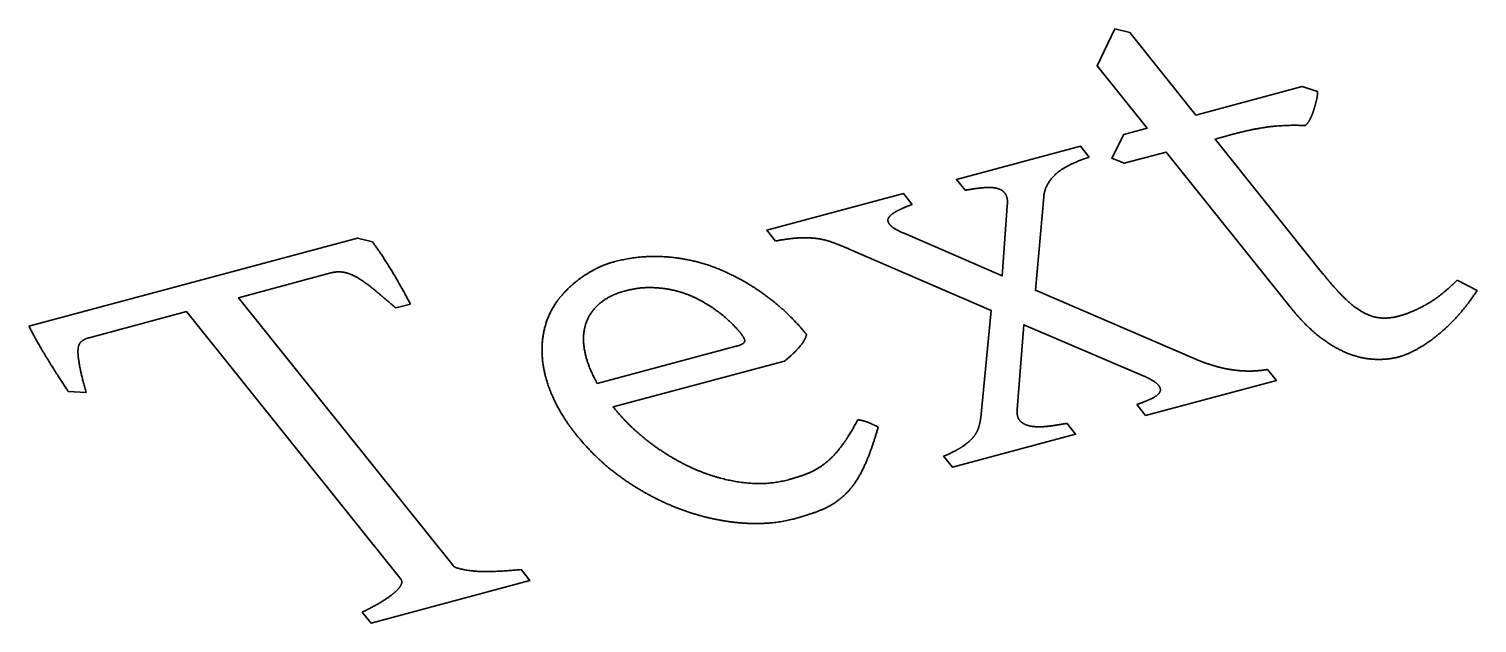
# Model space of a CAD drawing. Extents: x -6.2 to 21.8, y -3.8 to 7.7.
import ezdxf

# ---------------------------------------------------------------- set-up
doc = ezdxf.new("R2010")
doc.units = 0
doc.layers.add('s001-#def-active-grp', color=7, linetype='CONTINUOUS')

msp = doc.modelspace()

# ---------------------------------------------------------------- linework, layer by layer
at = {"layer": 's001-#def-active-grp', "color": 7, "linetype": 'CONTINUOUS', "lineweight": 30, "true_color": 0x000000}
for p, q in [((21.793, 2.605), (21.41, 2.806)), ((0.857, 2.268), (1.14, 2.344)), ((7.449, 1.526), (4.759, 0.806)), ((-5.484, 0.653), (-5.139, 0.632))]:
    msp.add_line(p, q, dxfattribs=at)
for points in [[(18.707, 6.457), (18.41, 6.551), (16.35, 5.999), (15.071, 7.596), (14.777, 7.667), (14.437, 6.955), (15.406, 5.746), (14.952, 5.625), (14.721, 5.169), (14.963, 5.067), (15.776, 5.284), (18.197, 2.262)], [(18.803, 2.938), (16.72, 5.537), (17.048, 5.625)], [(14.284, 5.189), (14.114, 5.4), (11.714, 4.757), (11.884, 4.546)], [(10.857, 4.271), (10.688, 4.483), (8.042, 3.774), (8.212, 3.563)], [(12.696, 4.239), (12.6, 2.888), (10.712, 3.707)], [(16.361, 1.269), (13.242, 2.612), (13.403, 4.416)], [(0.404, 3.549), (0.117, 3.621), (-6.245, 1.917)], [(9.637, 3.407), (12.385, 2.221), (12.185, 0.151)], [(1.966, -2.717), (-2.187, 2.467), (-0.398, 2.946)], [(-5.078, 1.693), (-3.195, 2.197), (0.959, -2.987)], [(12.889, 0.303), (13.02, 1.944), (15.326, 0.956)], [(5.081, 0.337), (5.069, 0.352), (8.382, 1.239)], [(17.739, 1.077), (17.908, 0.866), (15.376, 0.188), (15.206, 0.399)], [(11.465, -0.603), (11.634, -0.814), (14.021, -0.175), (13.852, 0.036)], [(3.283, -2.794), (3.452, -3.006), (0.378, -3.829), (0.209, -3.617)]]:
    msp.add_lwpolyline(points, dxfattribs=at)
for points in [[(18.681, 6.274), (18.705, 6.373), (18.707, 6.457)], [(18.626, 6.08), (18.657, 6.175), (18.681, 6.274)], [(18.464, 5.795), (18.512, 5.832), (18.553, 5.909)], [(18.553, 5.909), (18.595, 5.985), (18.626, 6.08)], [(17.048, 5.625), (17.558, 5.761), (17.912, 5.788)], [(17.912, 5.788), (18.266, 5.814), (18.464, 5.795)], [(13.609, 4.832), (13.797, 5.023), (14.284, 5.189)], [(13.403, 4.416), (13.421, 4.642), (13.609, 4.832)], [(11.884, 4.546), (12.091, 4.584), (12.249, 4.596)], [(12.249, 4.596), (12.407, 4.609), (12.511, 4.58)], [(12.511, 4.58), (12.614, 4.551), (12.665, 4.469)], [(10.554, 4.139), (10.674, 4.204), (10.857, 4.271)], [(12.665, 4.469), (12.715, 4.387), (12.696, 4.239)], [(10.434, 3.868), (10.363, 3.942), (10.398, 4.008)], [(10.398, 4.008), (10.434, 4.074), (10.554, 4.139)], [(10.712, 3.707), (10.504, 3.795), (10.434, 3.868)], [(0.78, 2.984), (0.592, 3.295), (0.404, 3.549)], [(8.212, 3.563), (8.475, 3.615), (8.675, 3.624)], [(8.675, 3.624), (8.875, 3.633), (9.036, 3.608)], [(9.036, 3.608), (9.198, 3.582), (9.341, 3.528)], [(9.341, 3.528), (9.484, 3.474), (9.637, 3.407)], [(5.071, 3.157), (4.901, 3.112), (4.741, 3.03)], [(5.876, 3.265), (5.487, 3.269), (5.071, 3.157)], [(6.624, 3.176), (6.265, 3.262), (5.876, 3.265)], [(7.307, 2.935), (6.983, 3.091), (6.624, 3.176)], [(-0.398, 2.946), (-0.259, 2.983), (-0.13, 2.955)], [(-0.13, 2.955), (0, 2.927), (0.144, 2.838)], [(0.144, 2.838), (0.288, 2.748), (0.462, 2.603)], [(1.14, 2.344), (0.968, 2.673), (0.78, 2.984)], [(4.435, 2.844), (4.289, 2.739), (4.173, 2.621)], [(4.741, 3.03), (4.58, 2.948), (4.435, 2.844)], [(7.911, 2.587), (7.63, 2.78), (7.307, 2.935)], [(19.229, 2.458), (19.039, 2.643), (18.803, 2.938)], [(21.41, 2.806), (21.076, 2.478), (20.793, 2.325)], [(0.462, 2.603), (0.635, 2.459), (0.857, 2.268)], [(4.173, 2.621), (4.057, 2.504), (3.977, 2.393)], [(4.791, 2.342), (4.983, 2.513), (5.304, 2.599)], [(5.304, 2.599), (5.575, 2.672), (5.831, 2.662)], [(5.831, 2.662), (6.087, 2.654), (6.312, 2.592)], [(6.312, 2.592), (6.538, 2.53), (6.731, 2.426)], [(8.419, 2.177), (8.192, 2.394), (7.911, 2.587)], [(21.432, 2.129), (21.626, 2.345), (21.793, 2.605)], [(3.977, 2.393), (3.791, 2.128), (3.726, 1.818)], [(4.529, 1.938), (4.599, 2.171), (4.791, 2.342)], [(6.731, 2.426), (6.925, 2.323), (7.083, 2.207)], [(18.197, 2.262), (18.472, 1.918), (18.749, 1.706)], [(19.594, 2.18), (19.42, 2.273), (19.229, 2.458)], [(20.793, 2.325), (20.511, 2.172), (20.29, 2.113)], [(7.083, 2.207), (7.241, 2.091), (7.358, 1.973)], [(7.358, 1.973), (7.475, 1.856), (7.546, 1.767)], [(8.812, 1.754), (8.646, 1.96), (8.419, 2.177)], [(19.935, 2.074), (19.768, 2.086), (19.594, 2.18)], [(20.29, 2.113), (20.101, 2.062), (19.935, 2.074)], [(21.037, 1.749), (21.238, 1.913), (21.432, 2.129)], [(-6.245, 1.917), (-6.106, 1.638), (-5.895, 1.295)], [(-5.23, 1.619), (-5.173, 1.667), (-5.078, 1.693)], [(3.726, 1.818), (3.661, 1.509), (3.71, 1.175)], [(4.519, 1.416), (4.46, 1.705), (4.529, 1.938)], [(7.546, 1.767), (7.629, 1.664), (7.611, 1.615)], [(8.655, 1.491), (8.777, 1.625), (8.812, 1.754)], [(18.749, 1.706), (19.027, 1.494), (19.294, 1.389)], [(20.64, 1.475), (20.836, 1.584), (21.037, 1.749)], [(-5.265, 1.153), (-5.302, 1.352), (-5.295, 1.462)], [(-5.295, 1.462), (-5.287, 1.571), (-5.23, 1.619)], [(4.759, 0.806), (4.578, 1.128), (4.519, 1.416)], [(7.611, 1.615), (7.594, 1.565), (7.449, 1.526)], [(8.382, 1.239), (8.533, 1.357), (8.655, 1.491)], [(20.281, 1.322), (20.445, 1.366), (20.64, 1.475)], [(-5.895, 1.295), (-5.685, 0.951), (-5.484, 0.653)], [(-5.139, 0.632), (-5.228, 0.954), (-5.265, 1.153)], [(3.71, 1.175), (3.758, 0.842), (3.92, 0.498)], [(16.641, 1.168), (16.495, 1.216), (16.361, 1.269)], [(16.954, 1.088), (16.786, 1.12), (16.641, 1.168)], [(19.294, 1.389), (19.561, 1.285), (19.811, 1.274)], [(19.811, 1.274), (20.06, 1.263), (20.281, 1.322)], [(15.326, 0.956), (15.558, 0.857), (15.625, 0.774)], [(17.318, 1.048), (17.121, 1.055), (16.954, 1.088)], [(17.739, 1.077), (17.515, 1.041), (17.318, 1.048)], [(15.645, 0.63), (15.602, 0.564), (15.479, 0.508)], [(15.625, 0.774), (15.688, 0.695), (15.645, 0.63)], [(3.92, 0.498), (4.081, 0.153), (4.345, -0.176)], [(5.779, -0.338), (5.376, -0.031), (5.081, 0.337)], [(12.965, 0.064), (12.875, 0.139), (12.889, 0.303)], [(15.479, 0.508), (15.356, 0.451), (15.206, 0.399)], [(9.804, 0.104), (9.633, -0.216), (9.478, -0.419)], [(10.025, 0.044), (9.914, 0.092), (9.804, 0.104)], [(10.199, -0.035), (10.136, -0.004), (10.025, 0.044)], [(12.185, 0.151), (12.174, 0.058), (12.146, -0.036)], [(13.198, -0.026), (13.055, -0.01), (12.965, 0.064)], [(13.852, 0.036), (13.693, 0.006), (13.517, -0.018)], [(4.345, -0.176), (4.762, -0.697), (5.297, -1.064)], [(9.921, -0.811), (10.064, -0.507), (10.199, -0.035)], [(12.045, -0.224), (11.971, -0.318), (11.832, -0.412)], [(12.146, -0.036), (12.119, -0.13), (12.045, -0.224)], [(13.517, -0.018), (13.34, -0.041), (13.198, -0.026)], [(6.632, -0.844), (6.182, -0.645), (5.779, -0.338)], [(9.478, -0.419), (9.323, -0.622), (9.162, -0.745)], [(11.832, -0.412), (11.693, -0.506), (11.465, -0.603)], [(9.162, -0.745), (9.001, -0.869), (8.829, -0.936)], [(9.593, -1.307), (9.779, -1.114), (9.921, -0.811)], [(5.297, -1.064), (5.832, -1.431), (6.404, -1.639)], [(7.554, -1.107), (7.082, -1.043), (6.632, -0.844)], [(8.461, -1.055), (8.027, -1.172), (7.554, -1.107)], [(8.829, -0.936), (8.656, -1.003), (8.461, -1.055)], [(9.162, -1.611), (9.407, -1.5), (9.593, -1.307)], [(6.404, -1.639), (6.976, -1.847), (7.544, -1.892)], [(8.597, -1.807), (8.918, -1.721), (9.162, -1.611)], [(7.544, -1.892), (8.112, -1.937), (8.597, -1.807)], [(2.323, -2.819), (2.018, -2.781), (1.966, -2.717)], [(3.283, -2.794), (2.629, -2.856), (2.323, -2.819)], [(0.966, -3.078), (0.946, -3.134), (0.864, -3.212)], [(0.959, -2.987), (0.986, -3.021), (0.966, -3.078)], [(0.864, -3.212), (0.781, -3.291), (0.622, -3.393)], [(0.622, -3.393), (0.463, -3.496), (0.209, -3.617)]]:
    msp.add_open_spline(points, degree=2, dxfattribs=at)

doc.saveas('drawing.dxf')
